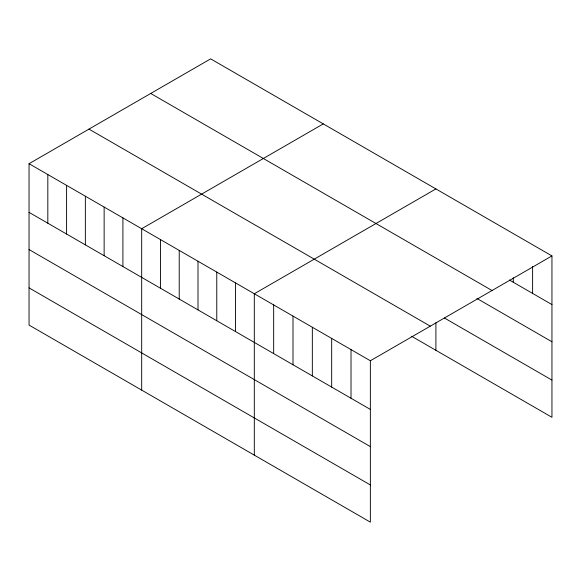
<?xml version="1.0" encoding="UTF-8"?>
<svg xmlns="http://www.w3.org/2000/svg" width="581" height="581" viewBox="0 0 581 581"><rect width="100%" height="100%" fill="white"/><g stroke="black" fill="none" stroke-linecap="round" stroke-linejoin="round"><path stroke-width="0.87" d="M29.05 163.704L370.358 360.757L370.358 522.137L29.05 325.084L29.05 163.704L210.642 58.863L551.95 255.916L551.95 417.296L411.66 336.297M323.276 123.891L141.684 228.732L141.684 390.105M435.903 188.919L254.311 293.761L254.311 455.134M370.358 360.757L551.95 255.916M509.399 280.006L551.95 304.575M150.719 93.461L492.027 290.515M476.907 298.445L551.95 341.773M444.414 318.01L551.95 380.097M88.973 129.105L430.281 326.159M29.05 212.363L370.358 409.416M29.05 249.561L370.358 446.615M29.05 287.885L370.358 484.939M532.61 266.374L532.61 293.405M513.27 277.74L513.27 282.243M435.903 322.84L435.903 350.299M351.018 349.595L351.018 398.246M331.678 338.425L331.678 387.084M312.338 327.263L312.338 375.914M292.998 316.093L292.998 364.752M273.658 304.931L273.658 353.582M235.545 282.925L235.545 331.577M216.771 272.082L216.771 320.741M197.998 261.247L197.998 309.905M179.224 250.411L179.224 299.062M160.458 239.568L160.458 288.227M122.911 217.897L122.911 266.548M104.137 207.061L104.137 255.713M85.363 196.218L85.363 244.877M66.597 185.383L66.597 234.034M47.824 174.547L47.824 223.198"/></g></svg>
